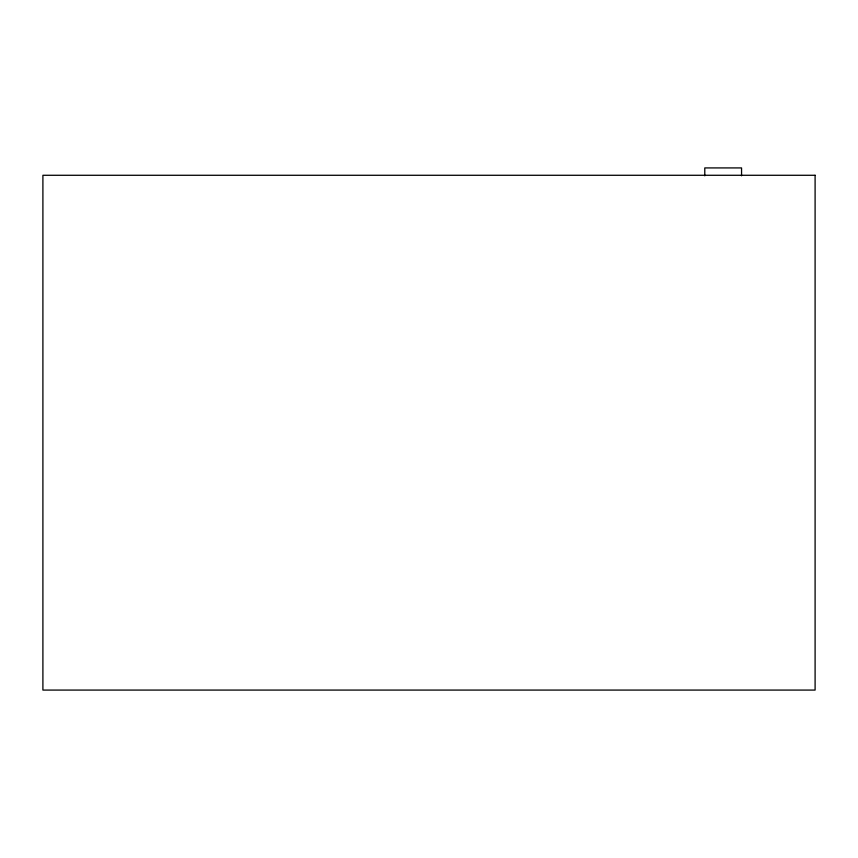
<?xml version="1.0" encoding="UTF-8"?>
<svg xmlns="http://www.w3.org/2000/svg" width="858" height="858" viewBox="0 0 858 858"><rect width="100%" height="100%" fill="white"/><g stroke="black" fill="none" stroke-linecap="round" stroke-linejoin="round"><path stroke-width="1.29" d="M741.559 175.804L741.559 167.921L704.783 167.921L704.783 175.804M815.1 175.279L42.9 175.279L42.9 690.079L815.1 690.079L815.1 175.279"/></g></svg>
